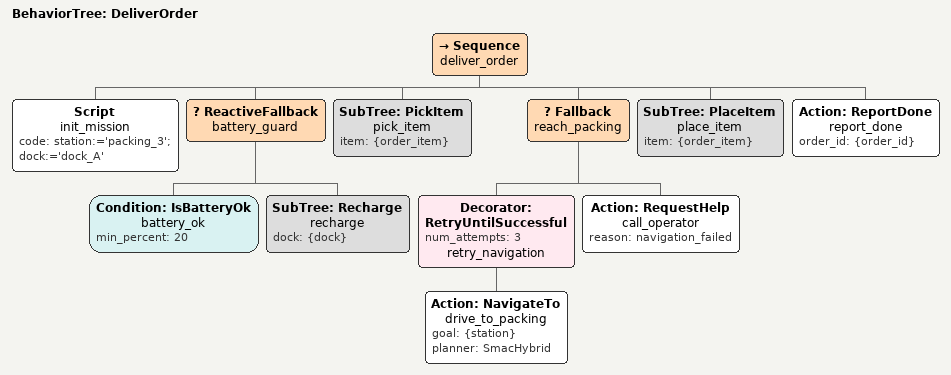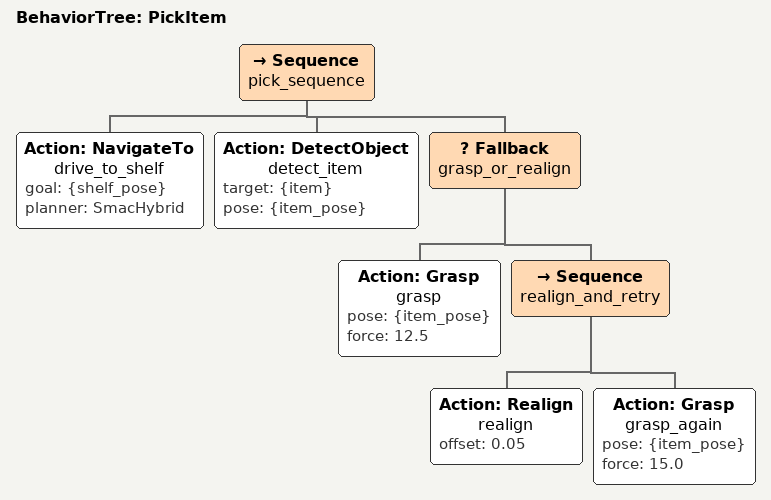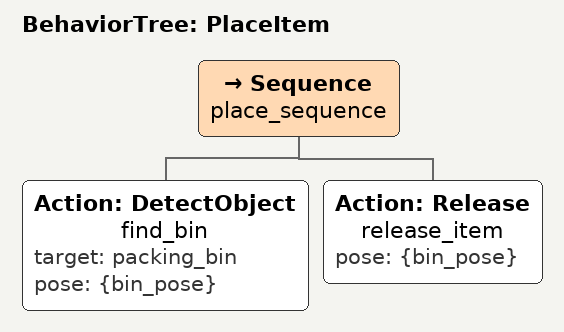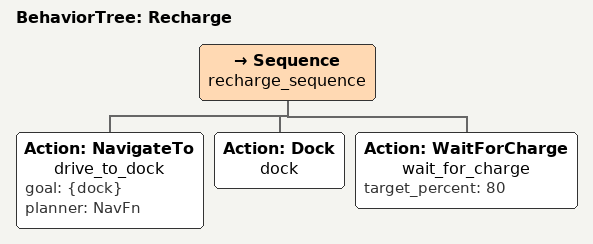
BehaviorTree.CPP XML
<?xml version="1.0" encoding="UTF-8"?>
<root BTCPP_format="4" main_tree_to_execute="DeliverOrder">
  <BehaviorTree ID="DeliverOrder">
    <Sequence name="deliver_order">
      <Script name="init_mission" code="station:='packing_3'; dock:='dock_A'"/>
      <ReactiveFallback name="battery_guard">
        <Condition ID="IsBatteryOk" name="battery_ok" min_percent="20"/>
        <SubTree ID="Recharge" name="recharge" dock="{dock}"/>
      </ReactiveFallback>
      <SubTree ID="PickItem" name="pick_item" item="{order_item}"/>
      <Fallback name="reach_packing">
        <Decorator ID="RetryUntilSuccessful" num_attempts="3" name="retry_navigation">
          <Action ID="NavigateTo" name="drive_to_packing" goal="{station}" planner="SmacHybrid"/>
        </Decorator>
        <Action ID="RequestHelp" name="call_operator" reason="navigation_failed"/>
      </Fallback>
      <SubTree ID="PlaceItem" name="place_item" item="{order_item}"/>
      <Action ID="ReportDone" name="report_done" order_id="{order_id}"/>
    </Sequence>
  </BehaviorTree>

  <BehaviorTree ID="PickItem">
    <Sequence name="pick_sequence">
      <Action ID="NavigateTo" name="drive_to_shelf" goal="{shelf_pose}" planner="SmacHybrid"/>
      <Action ID="DetectObject" name="detect_item" target="{item}" pose="{item_pose}"/>
      <Fallback name="grasp_or_realign">
        <Action ID="Grasp" name="grasp" pose="{item_pose}" force="12.5"/>
        <Sequence name="realign_and_retry">
          <Action ID="Realign" name="realign" offset="0.05"/>
          <Action ID="Grasp" name="grasp_again" pose="{item_pose}" force="15.0"/>
        </Sequence>
      </Fallback>
    </Sequence>
  </BehaviorTree>

  <BehaviorTree ID="PlaceItem">
    <Sequence name="place_sequence">
      <Action ID="DetectObject" name="find_bin" target="packing_bin" pose="{bin_pose}"/>
      <Action ID="Release" name="release_item" pose="{bin_pose}"/>
    </Sequence>
  </BehaviorTree>

  <BehaviorTree ID="Recharge">
    <Sequence name="recharge_sequence">
      <Action ID="NavigateTo" name="drive_to_dock" goal="{dock}" planner="NavFn"/>
      <Action ID="Dock" name="dock"/>
      <Action ID="WaitForCharge" name="wait_for_charge" target_percent="80"/>
    </Sequence>
  </BehaviorTree>

</root>
